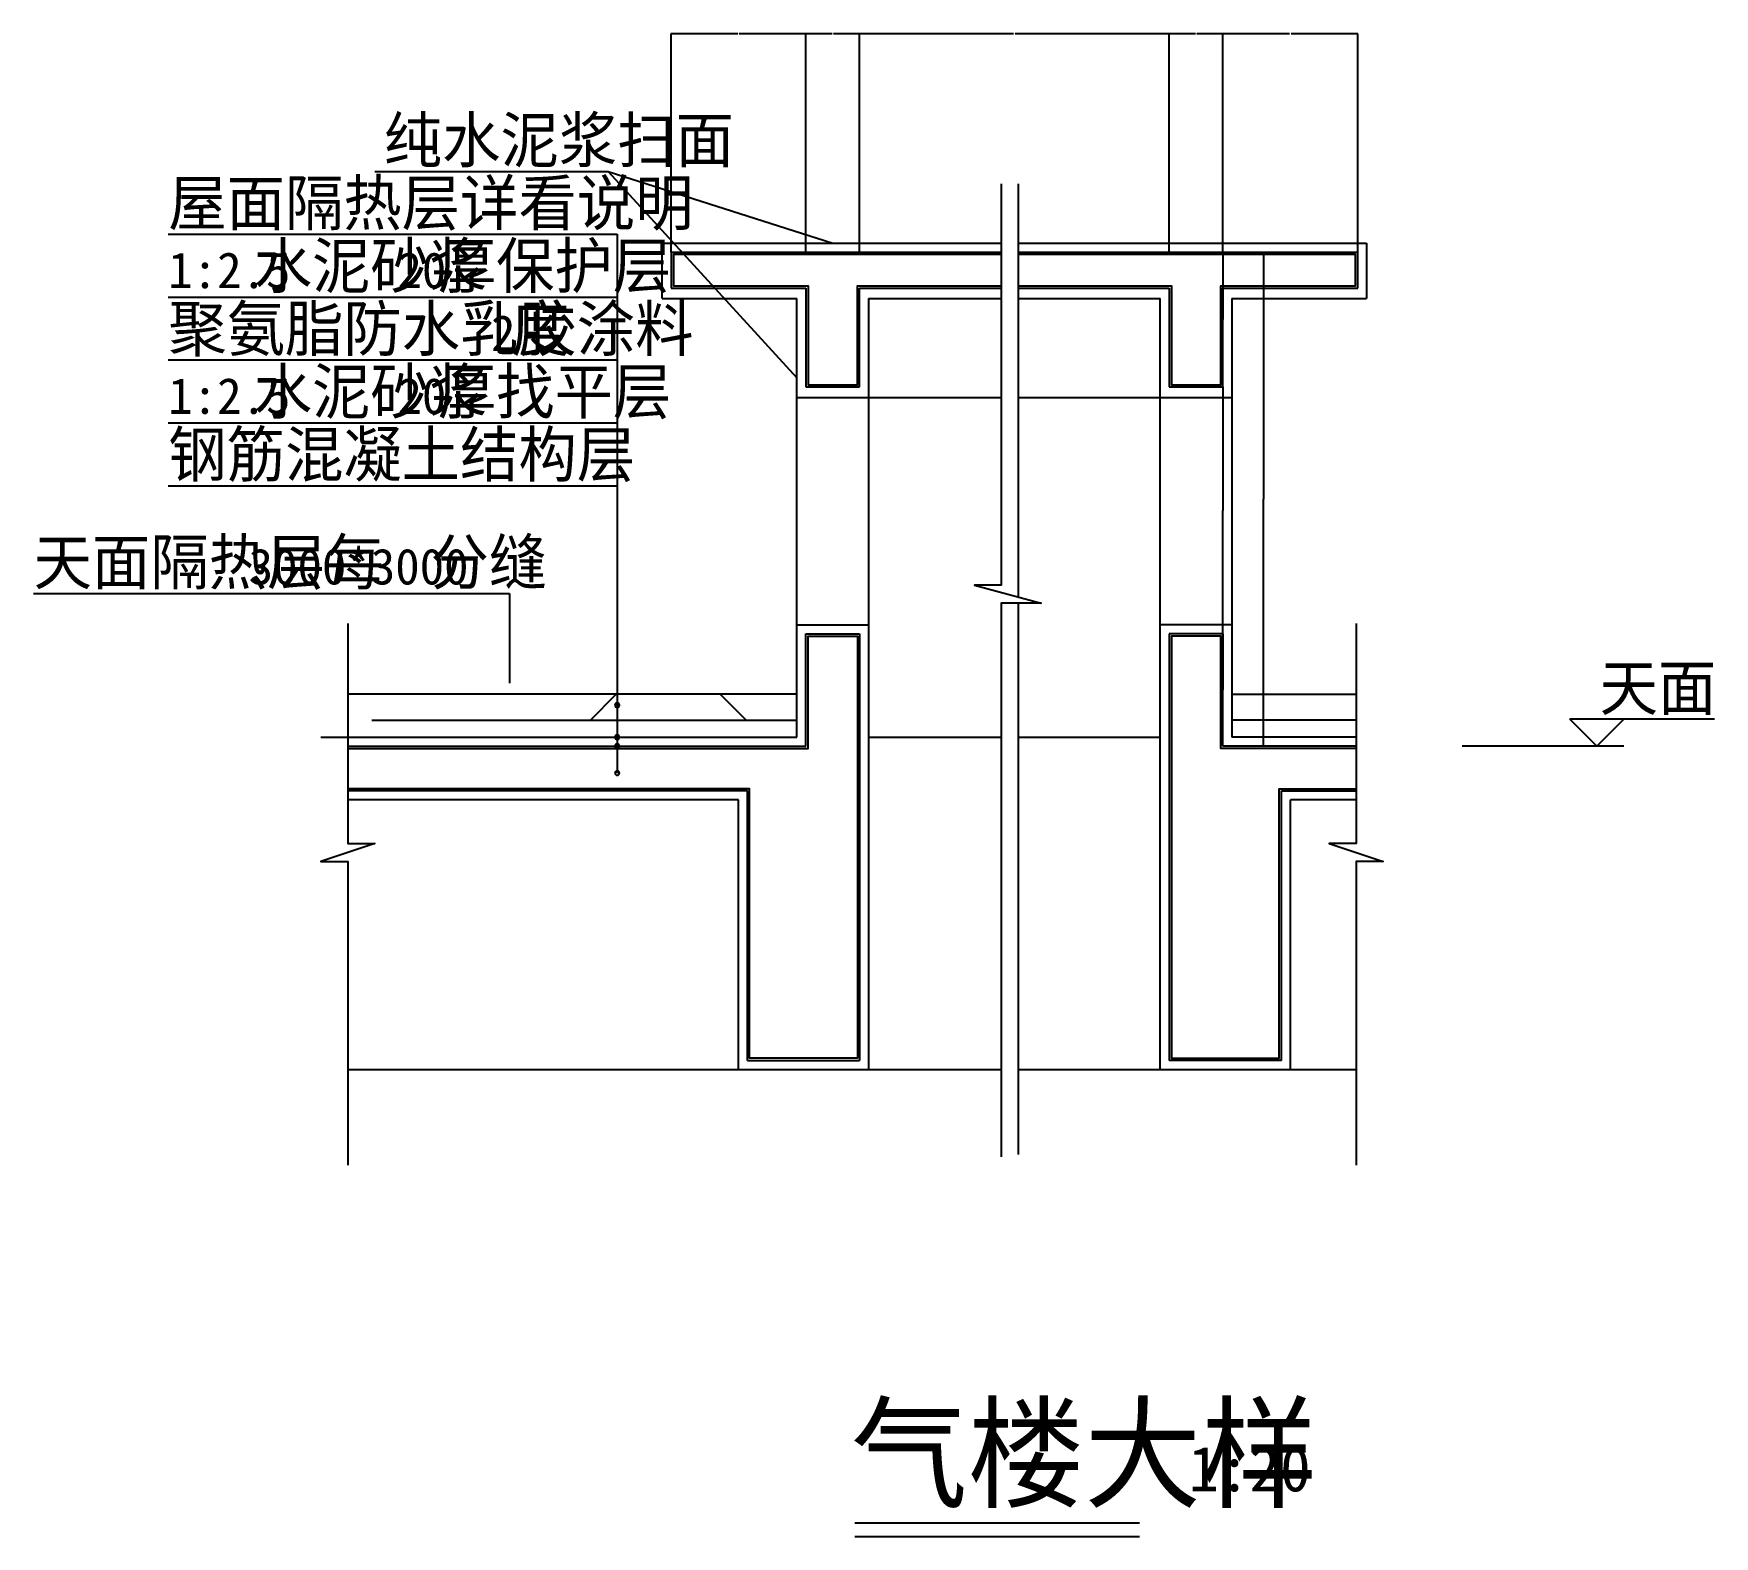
# Model space of a CAD drawing. Header units: metres. Extents: x -3658 to 86, y 255 to 3602.
import ezdxf

# ---------------------------------------------------------------- set-up
doc = ezdxf.new("R2010")
doc.units = ezdxf.units.M
for name, color, linetype in [('PUB_DIM', 3, 'Continuous'), ('PUB_TEXT', 7, 'Continuous'), ('PUB_WALL', 255, 'Continuous'), ('S_E_COLUMN', 4, 'Continuous'), ('S_FLOOR', 2, 'Continuous'), ('S_SURFACE', 6, 'Continuous')]:
    doc.layers.add(name, color=color, linetype=linetype)
doc.dimstyles.get("Standard").update_dxf_attribs({"dimtxt": 2.5, "dimasz": 2.5, "dimexe": 1.25, "dimexo": 0.625, "dimtad": 1, "dimcen": 2.5, "dimazin": 3, "dimtfac": 1, "dimtmove": 0, "dimatfit": 3})

# ---------------------------------------------------------------- blocks, each defined once
blk = doc.blocks.new('*D1')
for p, q in [((-1008.31, 2264.95), (-1008.31, 2139.95)), ((-1008.56, 2139.95), (-1008.81, 2139.95)), ((-1008.31, 2014.95), (-1008.31, 2139.95)), ((-1008.31, 2139.95), (-1008.31, 2139.95)), ((-1008.06, 2139.95), (-1007.81, 2139.95))]:
    blk.add_line(p, q)
at = {"layer": 'Defpoints'}
for p in [(-1008.31, 2264.95), (-1008.31, 2139.95), (-1008.31, 2014.95)]:
    blk.add_point(p, dxfattribs=at)
at = {"layer": 'PUB_DIM', "insert": (-1008.31, 2141.075), "char_height": 1, "attachment_point": 5}
blk.add_mtext('0', dxfattribs=at)
blk = doc.blocks.new('*D2')
for p, q in [((-1008.31, 2814.95), (-1008.31, 2539.95)), ((-1008.56, 2539.95), (-1008.81, 2539.95)), ((-1008.31, 2264.95), (-1008.31, 2539.95)), ((-1008.31, 2539.95), (-1008.31, 2539.95)), ((-1008.06, 2539.95), (-1007.81, 2539.95))]:
    blk.add_line(p, q)
at = {"layer": 'Defpoints'}
for p in [(-1008.31, 2814.95), (-1008.31, 2539.95), (-1008.31, 2264.95)]:
    blk.add_point(p, dxfattribs=at)
at = {"layer": 'PUB_DIM', "insert": (-1008.31, 2541.075), "char_height": 1, "attachment_point": 5}
blk.add_mtext('0', dxfattribs=at)
blk = doc.blocks.new('*D3')
for p, q in [((-1008.31, 3114.95), (-1008.31, 2964.95)), ((-1008.56, 2964.95), (-1008.81, 2964.95)), ((-1008.31, 2814.95), (-1008.31, 2964.95)), ((-1008.31, 2964.95), (-1008.31, 2964.95)), ((-1008.06, 2964.95), (-1007.81, 2964.95))]:
    blk.add_line(p, q)
at = {"layer": 'Defpoints'}
for p in [(-1008.31, 3114.95), (-1008.31, 2964.95), (-1008.31, 2814.95)]:
    blk.add_point(p, dxfattribs=at)
at = {"layer": 'PUB_DIM', "insert": (-1008.31, 2966.075), "char_height": 1, "attachment_point": 5}
blk.add_mtext('0', dxfattribs=at)
blk = doc.blocks.new('*D4')
for p, q in [((-918.46, 3114.95), (-918.46, 2564.95)), ((-918.71, 2564.95), (-918.96, 2564.95)), ((-918.46, 2014.95), (-918.46, 2564.95)), ((-918.46, 2564.95), (-918.46, 2564.95)), ((-918.21, 2564.95), (-917.96, 2564.95))]:
    blk.add_line(p, q)
at = {"layer": 'Defpoints'}
for p in [(-918.46, 3114.95), (-918.46, 2564.95), (-918.46, 2014.95)]:
    blk.add_point(p, dxfattribs=at)
at = {"layer": 'PUB_DIM', "insert": (-918.46, 2566.075), "char_height": 1, "attachment_point": 5}
blk.add_mtext('0', dxfattribs=at)
blk = doc.blocks.new('*D5')
for p, q in [((-859.81, 3601.24), (-1008.56, 3601.24)), ((-1008.31, 3114.95), (-1008.31, 3601.24)), ((-708.06, 3601.24), (-856.81, 3601.24)), ((-708.31, 3114.95), (-708.31, 3601.24))]:
    blk.add_line(p, q)
at = {"layer": 'Defpoints'}
for p in [(-708.31, 3601.24), (-1008.31, 3114.95), (-708.31, 3114.95)]:
    blk.add_point(p, dxfattribs=at)
at = {"layer": 'PUB_DIM', "insert": (-858.31, 3601.24), "char_height": 1, "attachment_point": 5}
blk.add_mtext('300', dxfattribs=at)
blk = doc.blocks.new('*D6')
for p, q in [((-1069.81, 3601.24), (-1128.56, 3601.24)), ((-1128.31, 3114.95), (-1128.31, 3601.24)), ((-1008.06, 3601.24), (-1066.81, 3601.24)), ((-1008.31, 3114.95), (-1008.31, 3601.24))]:
    blk.add_line(p, q)
at = {"layer": 'Defpoints'}
for p in [(-1008.31, 3601.24), (-1128.31, 3114.95), (-1008.31, 3114.95)]:
    blk.add_point(p, dxfattribs=at)
at = {"layer": 'PUB_DIM', "insert": (-1068.31, 3601.24), "char_height": 1, "attachment_point": 5}
blk.add_mtext('120', dxfattribs=at)
blk = doc.blocks.new('*D7')
for p, q in [((-1879.19, 3601.24), (-1937.94, 3601.24)), ((-1937.69, 3114.95), (-1937.69, 3601.24)), ((-1817.44, 3601.24), (-1876.19, 3601.24)), ((-1817.69, 3114.95), (-1817.69, 3601.24))]:
    blk.add_line(p, q)
at = {"layer": 'Defpoints'}
for p in [(-1817.69, 3601.24), (-1937.69, 3114.95), (-1817.69, 3114.95)]:
    blk.add_point(p, dxfattribs=at)
at = {"layer": 'PUB_DIM', "insert": (-1877.69, 3601.24), "char_height": 1, "attachment_point": 5}
blk.add_mtext('120', dxfattribs=at)
blk = doc.blocks.new('*D8')
for p, q in [((-2089.19, 3601.24), (-2237.94, 3601.24)), ((-2237.69, 3114.95), (-2237.69, 3601.24)), ((-1937.44, 3601.24), (-2086.19, 3601.24)), ((-1937.69, 3114.95), (-1937.69, 3601.24))]:
    blk.add_line(p, q)
at = {"layer": 'Defpoints'}
for p in [(-1937.69, 3601.24), (-2237.69, 3114.95), (-1937.69, 3114.95)]:
    blk.add_point(p, dxfattribs=at)
at = {"layer": 'PUB_DIM', "insert": (-2087.69, 3601.24), "char_height": 1, "attachment_point": 5}
blk.add_mtext('300', dxfattribs=at)
blk = doc.blocks.new('*D9')
for p, q in [((-1475, 3601.24), (-1817.94, 3601.24)), ((-1817.69, 3114.95), (-1817.69, 3601.24)), ((-1128.06, 3601.24), (-1471, 3601.24)), ((-1128.31, 3114.95), (-1128.31, 3601.24))]:
    blk.add_line(p, q)
at = {"layer": 'Defpoints'}
for p in [(-1128.31, 3601.24), (-1817.69, 3114.95), (-1128.31, 3114.95)]:
    blk.add_point(p, dxfattribs=at)
at = {"layer": 'PUB_DIM', "insert": (-1473, 3601.24), "char_height": 1, "attachment_point": 5}
blk.add_mtext('1880', dxfattribs=at)

msp = doc.modelspace()

# ---------------------------------------------------------------- hatches: boundary and pattern name
at = {"layer": 'S_SURFACE'}
h = msp.add_hatch(dxfattribs=at)
h.set_pattern_fill('ANSI37', scale=500)
h.paths.add_polyline_path([(-2057.69, 2107.63, -0.41), (-2062.69, 2112.63, -0.41), (-2057.69, 2117.63), (-2057.69, 2130.31), (-2957.69, 2130.31), (-2957.69, 2074.95), (-2897.69, 2074.95), (-2904.65, 2072.63), (-2057.69, 2072.63)])
h.paths.add_polyline_path([(-1957.69, 2130.31), (-2057.69, 2130.31), (-2057.69, 2117.63, -0.41), (-2052.69, 2112.63, -0.41), (-2057.69, 2107.63), (-2057.69, 2072.63), (-1957.69, 2072.63)])
h = msp.add_hatch(dxfattribs=at)
h.set_pattern_fill('ANSI37', scale=500)
h.paths.add_polyline_path([(-711.64, 2130.31), (-988.31, 2130.31), (-988.31, 2072.63), (-711.64, 2072.63)])

# ---------------------------------------------------------------- linework, layer by layer
for points in [[(-1828.63, 284.98), (-1194.38, 284.98)], [(-1828.63, 254.71), (-1194.38, 254.71)]]:
    msp.add_lwpolyline(points)
at = {"layer": 'PUB_DIM'}
for p, q in [((86.26, 2074.95), (-235.46, 2074.95)), ((-175.46, 2014.95), (-235.46, 2074.95)), ((-115.46, 2074.95), (-175.46, 2014.95)), ((-115.46, 2014.95), (-475.46, 2014.95))]:
    msp.add_line(p, q, dxfattribs=at)
at = {"layer": 'PUB_WALL'}
for points in [[(-1502.13, 3109.95), (-2232.69, 3109.95), (-2232.69, 3039.95), (-1932.69, 3039.95), (-1932.69, 2819.95), (-1822.69, 2819.95), (-1822.69, 3039.95), (-1502.13, 3039.95)], [(-1464.93, 3039.95), (-1123.31, 3039.95), (-1123.31, 2819.95), (-1013.31, 2819.95), (-1013.31, 3039.95), (-713.31, 3039.95), (-713.31, 3109.95), (-1464.93, 3109.95)], [(-2957.69, 2009.95), (-1932.69, 2009.95), (-1932.69, 2259.95), (-1822.69, 2259.95), (-1822.69, 1319.95), (-2062.69, 1319.95), (-2062.69, 1919.95), (-2957.69, 1919.95)], [(-711.64, 2009.95), (-1013.31, 2009.95), (-1013.31, 2259.95), (-1123.31, 2259.95), (-1123.31, 1319.95), (-883.31, 1319.95), (-883.31, 1919.95), (-711.64, 1919.95)]]:
    msp.add_lwpolyline(points, dxfattribs=at)
at = {"layer": 'S_E_COLUMN'}
for p, q in [((-1957.69, 2130.31), (-2957.69, 2130.31)), ((-988.31, 2130.31), (-711.64, 2130.31)), ((-2904.65, 2072.63), (-1957.69, 2072.63)), ((-711.64, 2072.63), (-988.31, 2072.63))]:
    msp.add_line(p, q, dxfattribs=at)
at = {"layer": 'S_FLOOR'}
for p, q in [((-2237.69, 3114.95), (-1502.13, 3114.95)), ((-2237.69, 3114.95), (-2237.69, 3034.95)), ((-1464.93, 3114.95), (-708.31, 3114.95)), ((-708.31, 3034.95), (-708.31, 3114.95)), ((-2237.69, 3034.95), (-1937.69, 3034.95)), ((-1937.69, 3034.95), (-1937.69, 2814.95)), ((-1817.69, 3034.95), (-1502.13, 3034.95)), ((-1817.69, 2814.95), (-1817.69, 3034.95)), ((-1464.93, 3034.95), (-1128.31, 3034.95)), ((-1128.31, 3034.95), (-1128.31, 2814.95)), ((-1008.31, 2814.95), (-1008.31, 3034.95)), ((-1008.31, 3034.95), (-708.31, 3034.95)), ((-1937.69, 2814.95), (-1817.69, 2814.95)), ((-1128.31, 2814.95), (-1008.31, 2814.95)), ((-1937.69, 2014.95), (-1937.69, 2264.95)), ((-1937.69, 2264.95), (-1817.69, 2264.95)), ((-1817.69, 2264.95), (-1817.69, 1314.95)), ((-1128.31, 2264.95), (-1128.31, 1314.95)), ((-1008.31, 2264.95), (-1128.31, 2264.95)), ((-1008.31, 2014.95), (-1008.31, 2264.95)), ((-2957.69, 2014.95), (-1937.69, 2014.95)), ((-711.64, 2014.95), (-1008.31, 2014.95)), ((-2067.69, 1914.95), (-2957.69, 1914.95)), ((-2067.69, 1314.95), (-2067.69, 1914.95)), ((-878.31, 1314.95), (-878.31, 1914.95)), ((-878.31, 1914.95), (-711.64, 1914.95)), ((-2067.69, 1314.95), (-1817.69, 1314.95)), ((-878.31, 1314.95), (-1128.31, 1314.95))]:
    msp.add_line(p, q, dxfattribs=at)
at = {"layer": 'S_SURFACE'}
for p, q in [((-2897.69, 3294.95), (-2377.69, 3294.95)), ((-2377.69, 3294.95), (-1957.69, 2834.95)), ((-2377.69, 3294.95), (-1877.69, 3134.95)), ((-1464.93, 3267.48), (-1464.93, 2346.97)), ((-3357.69, 3154.95), (-2357.69, 3154.95)), ((-2357.69, 3154.95), (-2357.69, 1954.95)), ((-2257.69, 3134.95), (-1502.13, 3134.95)), ((-2257.69, 3011.88), (-2257.69, 3134.95)), ((-1464.93, 3134.95), (-688.31, 3134.95)), ((-688.31, 3134.95), (-688.31, 3011.88)), ((-3357.69, 3014.95), (-2357.69, 3014.95)), ((-2257.69, 3011.88), (-1957.69, 3011.88)), ((-1957.69, 2034.95), (-1957.69, 3011.88)), ((-1797.69, 3011.88), (-1797.69, 1294.95)), ((-1797.69, 3011.88), (-1502.13, 3011.88)), ((-1464.93, 3011.88), (-1148.31, 3011.88)), ((-1148.31, 1294.95), (-1148.31, 3011.88)), ((-988.31, 3011.88), (-988.31, 2034.95)), ((-988.31, 3011.88), (-688.31, 3011.88)), ((-3357.69, 2874.95), (-2357.69, 2874.95)), ((-1957.69, 2791.43), (-1797.69, 2791.43)), ((-1797.69, 2791.43), (-1502.13, 2791.43)), ((-1464.93, 2791.43), (-1148.31, 2791.43)), ((-1148.31, 2791.43), (-988.31, 2791.43)), ((-3357.69, 2734.95), (-2357.69, 2734.95)), ((-3357.69, 2594.95), (-2357.69, 2594.95)), ((-3657.69, 2354.95), (-2597.69, 2354.95)), ((-2597.69, 2354.95), (-2597.69, 2154.95)), ((-1464.93, 2333.1), (-1464.93, 1104.99)), ((-1957.69, 2284.95), (-1797.69, 2284.95)), ((-988.31, 2284.95), (-1148.31, 2284.95)), ((-3017.69, 2034.95), (-1957.69, 2034.95)), ((-1797.69, 2034.95), (-1502.13, 2034.95)), ((-1464.93, 2034.95), (-1148.31, 2034.95)), ((-711.64, 2034.95), (-988.31, 2034.95)), ((-2087.69, 1894.95), (-2957.69, 1894.95)), ((-2087.69, 1294.95), (-2087.69, 1894.95)), ((-858.31, 1294.95), (-858.31, 1894.95)), ((-711.64, 1894.95), (-858.31, 1894.95)), ((-2957.69, 1294.95), (-1502.13, 1294.95)), ((-2087.69, 1294.95), (-1797.69, 1294.95)), ((-1464.93, 1294.95), (-711.64, 1294.95))]:
    msp.add_line(p, q, dxfattribs=at)
for points in [[(-1502.13, 3267.08), (-1502.13, 2373.1), (-1562.13, 2373.1), (-1413.35, 2333.1), (-1502.13, 2333.1), (-1502.13, 1100.23)], [(-2957.69, 2287.79), (-2957.69, 1797.82), (-2897.69, 1797.82), (-3017.69, 1757.82), (-2957.69, 1757.82), (-2957.69, 1081.47)], [(-711.64, 2287.79), (-711.64, 1797.82), (-771.64, 1797.82), (-651.64, 1757.82), (-711.64, 1757.82), (-711.64, 1081.47)]]:
    msp.add_lwpolyline(points, dxfattribs=at)
for points in [[(-2362.69, 2106.08, 1), (-2352.69, 2106.08, 1)], [(-2362.69, 2034.95, 1), (-2352.69, 2034.95, 1)], [(-2362.69, 2014.95, 1), (-2352.69, 2014.95, 1)], [(-2362.69, 1954.95, 1), (-2352.69, 1954.95, 1)]]:
    msp.add_lwpolyline(points, format="xyb", close=True, dxfattribs=at)

# ---------------------------------------------------------------- texts
at = {"layer": 'PUB_DIM'}
msp.add_text('天面', height=100, dxfattribs=at).set_placement((-169.45, 2094.95))
at = {"layer": 'PUB_TEXT'}
for s, height, p in [('纯水泥浆扫面', 100, (-2877.69, 3314.95)), ('屋面隔热层详看说明', 100, (-3357.69, 3174.95)), ('水泥砂浆', 100, (-3167.49, 3034.95)), ('厚保护层', 100, (-2757.44, 3034.95)), ('1:2.5', 80, (-3357.69, 3034.95)), ('20', 80, (-2847.23, 3034.95)), ('聚氨脂防水乳胶涂料', 100, (-3357.69, 2894.95)), ('度', 100, (-2593.99, 2894.95)), ('2', 80, (-2638.7, 2894.95)), ('水泥砂浆', 100, (-3167.49, 2754.95)), ('厚找平层', 100, (-2757.44, 2754.95)), ('1:2.5', 80, (-3357.69, 2754.95)), ('20', 80, (-2847.23, 2754.95)), ('钢筋混凝土结构层', 100, (-3357.69, 2614.95)), ('天面隔热层每', 100, (-3657.69, 2374.95)), ('分缝', 100, (-2773.64, 2374.95)), ('3000*3000', 80, (-3178.7, 2374.95)), ('气楼大样', 200, (-1837.09, 339.65)), ('1:20', 100, (-1085.07, 354.97))]:
    msp.add_text(s, height=height, dxfattribs=at).set_placement(p)

# ---------------------------------------------------------------- dimensions: what is measured, and where the dimension line sits
at = {"layer": 'PUB_DIM'}
for base, p1, p2, picture, middle in [((-1937.69, 3601.24), (-1937.69, 3114.95), (-2237.69, 3114.95), '*D8', (-2087.69, 3601.24)), ((-1817.69, 3601.24), (-1817.69, 3114.95), (-1937.69, 3114.95), '*D7', (-1877.69, 3601.24)), ((-1008.31, 3601.24), (-1008.31, 3114.95), (-1128.31, 3114.95), '*D6', (-1068.31, 3601.24)), ((-708.31, 3601.24), (-708.31, 3114.95), (-1008.31, 3114.95), '*D5', (-858.31, 3601.24)), ((-1008.31, 2964.95), (-1008.31, 2814.95), (-1008.31, 3114.95), '*D3', (-1008.31, 2966.075)), ((-918.46, 2564.95), (-918.46, 2014.95), (-918.46, 3114.95), '*D4', (-918.46, 2566.075)), ((-1008.31, 2539.95), (-1008.31, 2264.95), (-1008.31, 2814.95), '*D2', (-1008.31, 2541.075)), ((-1008.31, 2139.95), (-1008.31, 2014.95), (-1008.31, 2264.95), '*D1', (-1008.31, 2141.075))]:
    dim = msp.add_linear_dim(base=base, p1=p1, p2=p2, dimstyle='Standard', dxfattribs=at)
    dim.commit()
    dim.dimension.update_dxf_attribs({"geometry": picture, "text_midpoint": middle})
dim = msp.add_linear_dim(base=(-1128.31, 3601.24), p1=(-1128.31, 3114.95), p2=(-1817.69, 3114.95), text='1880', dimstyle='Standard', dxfattribs=at)
dim.commit()
dim.dimension.update_dxf_attribs({"geometry": '*D9', "text_midpoint": (-1473, 3601.24)})

doc.saveas('drawing.dxf')
